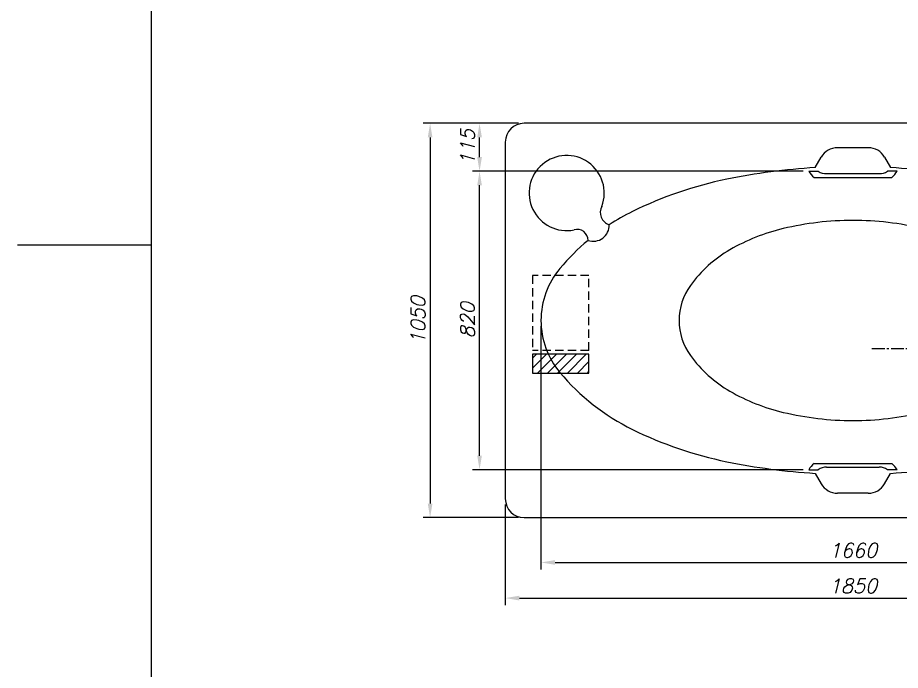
# Model space of a CAD drawing. Extents: x -9638 to -5438, y -3307 to 2633.
# Drawn here: x -9638 to -7289, y -1469 to 269 of the extents above; entities that cross this region are included whole.
import ezdxf

# ---------------------------------------------------------------- set-up
doc = ezdxf.new("R2010")
doc.units = 0
doc.header["$LTSCALE"] = 45
doc.header["$MEASUREMENT"] = 0
doc.linetypes.add('CENTER2', pattern=[1.125, 0.75, -0.125, 0.125, -0.125])
doc.linetypes.add('DASHED', pattern=[0.75, 0.5, -0.25])
doc.layers.get('DEFPOINTS').update_dxf_attribs({"linetype": 'CONTINUOUS'})
for name, color, linetype in [('CENTRO', 1, 'CENTER2'), ('ESTREITA', 1, 'CONTINUOUS'), ('LARGA', 7, 'CONTINUOUS'), ('RAHMEN07', 5, 'CONTINUOUS'), ('TRACEJADA', 3, 'DASHED')]:
    doc.layers.add(name, color=color, linetype=linetype)
doc.styles.add('FABIO', font='romans.shx', dxfattribs={"oblique": 15})
doc.dimstyles.new('FABIO_AGUIAR', dxfattribs={"dimscale": 15, "dimtxt": 2.5, "dimasz": 2.5, "dimexe": 1.25, "dimexo": 1, "dimgap": 0.9, "dimtad": 1, "dimtxsty": 'FABIO', "dimcen": 2.5, "dimclrt": 3, "dimazin": 3, "dimtfac": 1, "dimtmove": 0, "dimatfit": 3, "dimtolj": 1, "dimtzin": 0})

# ---------------------------------------------------------------- blocks, each defined once
blk = doc.blocks.new('*D0')
at = {"layer": 'DEFPOINTS', "color": 0}
for p in [(-8340.6, -1012.7), (-6490.6, -1012.7), (-6490.6, -1276.9)]:
    blk.add_point(p, dxfattribs=at)
at = {"layer": 'ESTREITA', "color": 0}
for p, q in [((-8340.6, -1027.7), (-8340.6, -1295.6)), ((-6490.6, -1027.7), (-6490.6, -1295.6)), ((-8303.1, -1276.9), (-6528.1, -1276.9))]:
    blk.add_line(p, q, dxfattribs=at)
for points in [[(-8303.1, -1270.6), (-8303.1, -1283.1), (-8340.6, -1276.9)], [(-6528.1, -1270.6), (-6528.1, -1283.1), (-6490.6, -1276.9)]]:
    blk.add_solid(points, dxfattribs=at)
at = {"layer": 'ESTREITA', "color": 3, "insert": (-7415.6, -1244.6), "char_height": 37.5, "attachment_point": 5, "style": 'FABIO'}
blk.add_mtext('\\A1;1850', dxfattribs=at)
blk = doc.blocks.new('*D1')
at = {"layer": 'DEFPOINTS', "color": 0}
for p in [(-8245.6, -537.7), (-6585.6, -537.7), (-6585.6, -1182)]:
    blk.add_point(p, dxfattribs=at)
at = {"layer": 'ESTREITA', "color": 0}
for p, q in [((-8245.6, -552.7), (-8245.6, -1200.8)), ((-6585.6, -552.7), (-6585.6, -1200.8)), ((-8208.1, -1182), (-6623.1, -1182))]:
    blk.add_line(p, q, dxfattribs=at)
for points in [[(-8208.1, -1175.8), (-8208.1, -1188.3), (-8245.6, -1182)], [(-6623.1, -1175.8), (-6623.1, -1188.3), (-6585.6, -1182)]]:
    blk.add_solid(points, dxfattribs=at)
at = {"layer": 'ESTREITA', "color": 3, "insert": (-7415.6, -1149.8), "char_height": 37.5, "attachment_point": 5, "style": 'FABIO'}
blk.add_mtext('\\A1;1660', dxfattribs=at)
blk = doc.blocks.new('*D2')
at = {"layer": 'DEFPOINTS', "color": 0}
for p in [(-8290.6, -12.7), (-8540.6, -1062.7), (-8290.6, -1062.7)]:
    blk.add_point(p, dxfattribs=at)
at = {"layer": 'ESTREITA', "color": 0}
for p, q in [((-8305.6, -12.7), (-8559.4, -12.7)), ((-8540.6, -50.2), (-8540.6, -1025.2)), ((-8305.6, -1062.7), (-8559.4, -1062.7))]:
    blk.add_line(p, q, dxfattribs=at)
for points in [[(-8546.9, -50.2), (-8534.4, -50.2), (-8540.6, -12.7)], [(-8546.9, -1025.2), (-8534.4, -1025.2), (-8540.6, -1062.7)]]:
    blk.add_solid(points, dxfattribs=at)
at = {"layer": 'ESTREITA', "color": 3, "insert": (-8572.9, -537.7), "char_height": 37.5, "attachment_point": 5, "rotation": 90, "style": 'FABIO'}
blk.add_mtext('\\A1;1050', dxfattribs=at)
blk = doc.blocks.new('*D3')
at = {"layer": 'DEFPOINTS', "color": 0}
for p in [(-8409.1, -140.3), (-7533.2, -140.3), (-7533.2, -935.2)]:
    blk.add_point(p, dxfattribs=at)
at = {"layer": 'ESTREITA', "color": 0}
for p, q in [((-7548.2, -140.3), (-8427.8, -140.3)), ((-8409.1, -897.7), (-8409.1, -177.8)), ((-7548.2, -935.2), (-8427.8, -935.2))]:
    blk.add_line(p, q, dxfattribs=at)
for points in [[(-8415.3, -177.8), (-8402.8, -177.8), (-8409.1, -140.3)], [(-8415.3, -897.7), (-8402.8, -897.7), (-8409.1, -935.2)]]:
    blk.add_solid(points, dxfattribs=at)
at = {"layer": 'ESTREITA', "color": 3, "insert": (-8441.3, -537.7), "char_height": 37.5, "attachment_point": 5, "rotation": 90, "style": 'FABIO'}
blk.add_mtext('\\A1;820', dxfattribs=at)
blk = doc.blocks.new('*D6')
at = {"layer": 'DEFPOINTS', "color": 0}
for p in [(-8409.1, -12.7), (-8290.6, -12.7), (-7548.2, -140.3)]:
    blk.add_point(p, dxfattribs=at)
at = {"layer": 'ESTREITA', "color": 0}
for p, q in [((-8305.6, -12.7), (-8427.8, -12.7)), ((-8409.1, -102.8), (-8409.1, -50.2)), ((-7563.2, -140.3), (-8427.8, -140.3))]:
    blk.add_line(p, q, dxfattribs=at)
for points in [[(-8415.3, -50.2), (-8402.8, -50.2), (-8409.1, -12.7)], [(-8415.3, -102.8), (-8402.8, -102.8), (-8409.1, -140.3)]]:
    blk.add_solid(points, dxfattribs=at)
at = {"layer": 'ESTREITA', "color": 3, "insert": (-8441.3, -76.5), "char_height": 37.5, "attachment_point": 5, "rotation": 90, "style": 'FABIO'}
blk.add_mtext('\\A1;115', dxfattribs=at)

msp = doc.modelspace()

# ---------------------------------------------------------------- hatches: boundary and pattern name
at = {"layer": 'ESTREITA'}
h = msp.add_hatch(dxfattribs=at)
h.set_pattern_fill('ANSI31', color=256, scale=150, style=0)
h.set_pattern_definition([(45, (-7423.657, -721.94), (-13.25825, 13.25825), [])])
h.paths.add_polyline_path([(-8117.841, -627.777), (-8225.871, -627.777, 0.06916283), (-8193.884, -677.777), (-8117.841, -677.777)])
h.paths.add_polyline_path([(-8193.892, -677.777, -0.00085159), (-8195.199, -676.223, -0.0667918), (-8225.871, -627.777), (-8267.841, -627.777), (-8267.841, -677.777)])

# ---------------------------------------------------------------- linework, layer by layer
at = {"layer": 'CENTRO'}
msp.add_line((-7364.754, -612.707), (-7106.69, -612.707), dxfattribs=at)
at = {"layer": 'LARGA'}
for p, q in [((-6540.589, -12.707), (-8290.589, -12.707)), ((-8340.589, -62.707), (-8340.589, -1012.707)), ((-7374.738, -77.707), (-7456.44, -77.707)), ((-7515.589, -130.694), (-7499.95, -103.072)), ((-7331.227, -103.072), (-7315.589, -130.694)), ((-7533.155, -140.255), (-7507.589, -140.185)), ((-7298.022, -140.255), (-7323.437, -140.064)), ((-7518.895, -156.717), (-7312.283, -156.717)), ((-7485.589, -146.717), (-7345.589, -146.717)), ((-8267.841, -627.777), (-8267.841, -677.777)), ((-8117.841, -627.777), (-8267.841, -627.777)), ((-8117.841, -677.777), (-8117.841, -627.777)), ((-8267.841, -677.777), (-8117.841, -677.777)), ((-7533.155, -935.159), (-7507.589, -935.229)), ((-7518.895, -918.696), (-7312.283, -918.696)), ((-7485.589, -928.696), (-7345.589, -928.696)), ((-7298.022, -935.159), (-7323.437, -935.349)), ((-7515.589, -944.72), (-7499.95, -972.341)), ((-7331.227, -972.341), (-7315.589, -944.72)), ((-7374.738, -997.707), (-7456.44, -997.707)), ((-8290.589, -1062.707), (-6540.589, -1062.707))]:
    msp.add_line(p, q, dxfattribs=at)
for points in [[(-7515.589, -130.694, 0.03554106), (-7751.445, -161.715, 0.06433629), (-8002.487, -247.793, 0.02971084), (-8063.958, -282.844, 0.17624078)], [(-6714.092, -753.595, 0.0462211), (-6635.978, -676.223, 0.17624078), (-6585.589, -537.707, 0.17624078), (-6635.978, -399.19, 0.10391724), (-6828.69, -247.793, 0.06433629), (-7079.733, -161.715, 0.03554106), (-7315.589, -130.694, 0.0504993)], [(-8120.349, -324.522, 0.04443961), (-8195.199, -399.19, 0.17624078), (-8245.589, -537.707, 0.17624078), (-8195.199, -676.223, 0.10391724), (-8002.487, -827.621, 0.06433629), (-7751.445, -913.699, 0.03554106), (-7515.589, -944.72, 0.0504993)], [(-7315.589, -944.72, 0.03554106), (-7079.733, -913.699, 0.06433629), (-6828.69, -827.621, 0.02793152), (-6770.778, -794.871, 0.17624078)]]:
    msp.add_lwpolyline(points, format="xyb", dxfattribs=at)
msp.add_lwpolyline([(-7878.089, -537.707, 0.15710784), (-7848.112, -630.753, 0.10659512), (-7742.626, -726.123, 0.07223121), (-7601.317, -782.313, 0.058632), (-7415.589, -804.167, 0.058632), (-7229.86, -782.313, 0.07223121), (-7088.552, -726.123, 0.10659512), (-6983.065, -630.753, 0.15710784), (-6953.089, -537.707, 0.15710784), (-6983.065, -444.661, 0.10659512), (-7088.552, -349.291, 0.07223121), (-7229.86, -293.101, 0.058632), (-7415.589, -271.246, 0.058632), (-7601.317, -293.101, 0.07223121), (-7742.626, -349.291, 0.10659512), (-7848.112, -444.661, 0.15710784)], format="xyb", close=True, dxfattribs=at)
for centre, radius, start, end in [((-8290.589, -62.707), 50, 90, 180), ((-7456.44, -127.707), 50, 90, 150.482455), ((-7374.738, -127.707), 50, 29.517545, 90), ((-8177.205, -198.461), 100, 339.279362, 281.403212), ((-7488.408, -115.901), 50.946, 208.557613, 233.243508), ((-7488.408, -115.901), 30.946, 231.697159, 275.227257), ((-7342.769, -115.901), 30.946, 264.772743, 308.661693), ((-7342.769, -115.901), 50.946, 306.756492, 331.442387), ((-8053.782, -250.283), 34.114, 151.188097, 252.644372), ((-8149.197, -324.137), 28.851, 359.233916, 106.587795), ((-8106.647, -284.073), 42.707, 251.286779, 1.649753), ((-7488.408, -959.513), 50.946, 126.756492, 151.442387), ((-7488.408, -959.513), 30.946, 84.772743, 128.302841), ((-7342.769, -959.513), 30.946, 51.338307, 95.227257), ((-7342.769, -959.513), 50.946, 28.557613, 53.243508), ((-7456.44, -947.707), 50, 209.517545, 270), ((-7374.738, -947.707), 50, 270, 330.482455), ((-8290.589, -1012.707), 50, 180, 270)]:
    msp.add_arc(centre, radius, start, end, dxfattribs=at)
msp.add_point((-8340.589, -1062.707), dxfattribs=at)
at = {"layer": 'RAHMEN07'}
for p, q in [((-9282.237, -2207.197), (-9282.237, 2532.803)), ((-9282.237, -337.197), (-9638.237, -337.197))]:
    msp.add_line(p, q, dxfattribs=at)
at = {"layer": 'TRACEJADA'}
for p, q in [((-8117.841, -417.777), (-8267.841, -417.777)), ((-8267.841, -417.777), (-8267.841, -617.777)), ((-8117.841, -617.777), (-8117.841, -417.777)), ((-8117.841, -617.777), (-8267.841, -617.777))]:
    msp.add_line(p, q, dxfattribs=at)

# ---------------------------------------------------------------- dimensions: what is measured, and where the dimension line sits
at = {"layer": 'ESTREITA'}
dim = msp.add_linear_dim(base=(-8540.645, -1062.707), p1=(-8290.589, -12.707), p2=(-8290.589, -1062.707), angle=90, dimstyle='FABIO_AGUIAR', dxfattribs=at)
dim.commit()
dim.dimension.update_dxf_attribs({"geometry": '*D2', "text_midpoint": (-8572.895, -537.707)})
for base, p1, p2, text, picture, middle in [((-8409.056, -12.707), (-7548.155, -140.255), (-8290.589, -12.707), '115', '*D6', (-8441.306, -76.481)), ((-8409.056, -140.255), (-7533.155, -935.159), (-7533.155, -140.255), '820', '*D3', (-8441.306, -537.707))]:
    dim = msp.add_linear_dim(base=base, p1=p1, p2=p2, angle=90, text=text, dimstyle='FABIO_AGUIAR', dxfattribs=at)
    dim.commit()
    dim.dimension.update_dxf_attribs({"geometry": picture, "text_midpoint": middle})
for base, p1, p2, picture, middle in [((-6585.589, -1182.01), (-8245.589, -537.707), (-6585.589, -537.707), '*D1', (-7415.589, -1149.76)), ((-6490.589, -1276.885), (-8340.589, -1012.707), (-6490.589, -1012.707), '*D0', (-7415.589, -1244.635))]:
    dim = msp.add_linear_dim(base=base, p1=p1, p2=p2, dimstyle='FABIO_AGUIAR', dxfattribs=at)
    dim.commit()
    dim.dimension.update_dxf_attribs({"geometry": picture, "text_midpoint": middle})

doc.saveas('drawing.dxf')
